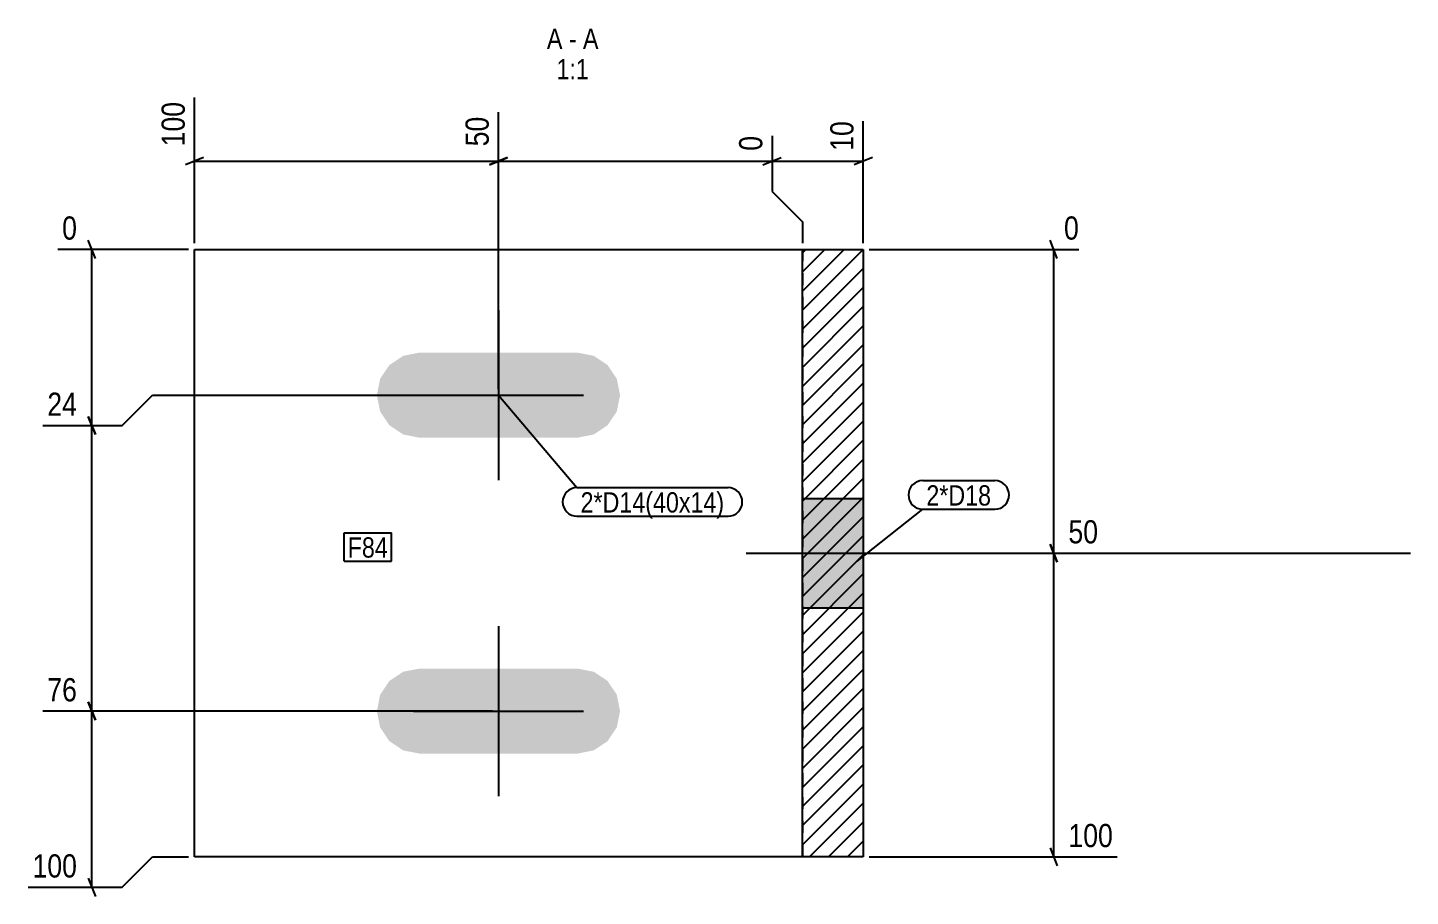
# Model space of a CAD drawing. Header units: millimetres. Extents: x -58 to 16259, y -61 to 156.
# Drawn here: x 5326.4 to 5553.8, y 2.4 to 145.4 of the extents above; entities that cross this region are included whole.
import ezdxf

# ---------------------------------------------------------------- set-up
doc = ezdxf.new("R2010")
doc.units = ezdxf.units.MM
doc.linetypes.add('DXK_LINE_DOT2', pattern=[3.9198, 1.9599, -1.9599])
for name, color, linetype in [('MÅLSÆTNING', 7, 'Continuous'), ('STÅL', 7, 'Continuous'), ('TEKST', 7, 'Continuous')]:
    doc.layers.add(name, color=color, linetype=linetype)
doc.styles.add('Arial Narrow', font='ARIALN.TTF', dxfattribs={"height": 0.2})

msp = doc.modelspace()

# ---------------------------------------------------------------- hatches: boundary and pattern name
at = {"layer": 'STÅL', "linetype": 'Continuous'}
h = msp.add_hatch(dxfattribs=at)
h.set_pattern_fill('', scale=0.7, style=0, pattern_type=0)
h.set_pattern_definition([(45, (5463.8089, 108.9), (-1.571545, 1.571545), [])])
h.paths.add_polyline_path([(5463.81, 8.9), (5463.81, 108.9), (5453.81, 108.9), (5453.81, 8.9)])
for points in [[(5423.28, 82.22), (5423.81, 84.9), (5423.28, 87.58), (5421.76, 89.85), (5419.49, 91.37), (5416.81, 91.9), (5390.81, 91.9), (5388.13, 91.37), (5385.86, 89.85), (5384.34, 87.58), (5383.81, 84.9), (5384.34, 82.22), (5385.86, 79.95), (5388.13, 78.43), (5390.81, 77.9), (5416.81, 77.9), (5419.49, 78.43), (5421.76, 79.95)], [(5463.81, 49.9), (5463.81, 67.9), (5453.81, 67.9), (5453.81, 49.9)], [(5463.81, 49.9), (5463.81, 67.9), (5453.81, 67.9), (5453.81, 49.9)], [(5423.28, 30.22), (5423.81, 32.9), (5423.28, 35.58), (5421.76, 37.85), (5419.49, 39.37), (5416.81, 39.9), (5390.81, 39.9), (5388.13, 39.37), (5385.86, 37.85), (5384.34, 35.58), (5383.81, 32.9), (5384.34, 30.22), (5385.86, 27.95), (5388.13, 26.43), (5390.81, 25.9), (5416.81, 25.9), (5419.49, 26.43), (5421.76, 27.95)]]:
    msp.add_hatch(color=96, dxfattribs=at).paths.add_polyline_path(points)

# ---------------------------------------------------------------- linework, layer by layer
at = {"layer": 'MÅLSÆTNING', "color": 7, "linetype": 'Continuous'}
for p, q in [((5353.81, 109.9), (5353.81, 133.9)), ((5403.81, 85.9), (5403.81, 131.46)), ((5403.81, 85.9), (5403.81, 131.46)), ((5463.81, 109.9), (5463.81, 130)), ((5448.81, 127.56), (5448.81, 118.43)), ((5448.81, 127.56), (5448.81, 118.43)), ((5355.31, 124.03), (5352.31, 122.83)), ((5353.81, 123.43), (5403.81, 123.43)), ((5405.31, 124.03), (5402.31, 122.83)), ((5402.31, 122.83), (5405.31, 124.03)), ((5403.81, 123.43), (5448.81, 123.43)), ((5447.31, 122.83), (5450.31, 124.03)), ((5447.31, 122.83), (5450.31, 124.03)), ((5448.81, 123.43), (5463.81, 123.43)), ((5465.31, 124.03), (5462.31, 122.83)), ((5448.81, 118.43), (5453.81, 113.43)), ((5448.81, 118.43), (5453.81, 113.43)), ((5453.81, 113.43), (5453.81, 109.9)), ((5453.81, 113.43), (5453.81, 109.9)), ((5337.51, 107.4), (5336.31, 110.4)), ((5495.74, 107.4), (5494.54, 110.4)), ((5352.81, 108.9), (5331.31, 108.9)), ((5336.91, 79.9), (5336.91, 108.9)), ((5464.81, 108.9), (5499.28, 108.9)), ((5495.14, 58.9), (5495.14, 108.9)), ((5341.91, 79.9), (5346.91, 84.9)), ((5341.91, 79.9), (5346.91, 84.9)), ((5346.91, 84.9), (5402.81, 84.9)), ((5346.91, 84.9), (5402.81, 84.9)), ((5328.87, 79.9), (5341.91, 79.9)), ((5328.87, 79.9), (5341.91, 79.9)), ((5336.31, 81.4), (5337.51, 78.4)), ((5337.51, 78.4), (5336.31, 81.4)), ((5336.91, 32.9), (5336.91, 79.9)), ((5494.54, 60.4), (5495.74, 57.4)), ((5495.74, 57.4), (5494.54, 60.4)), ((5464.81, 58.9), (5503.17, 58.9)), ((5464.81, 58.9), (5503.17, 58.9)), ((5495.14, 8.9), (5495.14, 58.9)), ((5336.31, 34.4), (5337.51, 31.4)), ((5337.51, 31.4), (5336.31, 34.4)), ((5402.81, 32.9), (5328.87, 32.9)), ((5402.81, 32.9), (5328.87, 32.9)), ((5336.91, 3.9), (5336.91, 32.9)), ((5494.54, 10.4), (5495.74, 7.4)), ((5341.91, 3.9), (5346.91, 8.9)), ((5346.91, 8.9), (5352.81, 8.9)), ((5464.81, 8.9), (5505.61, 8.9)), ((5336.31, 5.4), (5337.51, 2.4)), ((5326.44, 3.9), (5341.91, 3.9))]:
    msp.add_line(p, q, dxfattribs=at)
at = {"layer": 'STÅL', "color": 2, "linetype": 'Continuous'}
for p, q in [((5353.81, 8.9), (5353.81, 108.9)), ((5353.81, 108.9), (5453.81, 108.9)), ((5453.81, 8.9), (5453.81, 108.9)), ((5453.81, 108.9), (5463.81, 108.9)), ((5463.81, 108.9), (5463.81, 8.9)), ((5453.81, 8.9), (5353.81, 8.9)), ((5463.81, 8.9), (5453.81, 8.9))]:
    msp.add_line(p, q, dxfattribs=at)
at = {"layer": 'STÅL', "color": 7, "linetype": 'DXK_LINE_DOT2'}
msp.add_line((5453.81, 108.9), (5453.81, 8.9), dxfattribs=at)
at = {"layer": 'STÅL', "color": 96, "linetype": 'Continuous'}
for p, q in [((5403.81, 98.9), (5403.81, 70.9)), ((5389.81, 84.9), (5417.81, 84.9)), ((5453.81, 67.9), (5463.81, 67.9)), ((5453.81, 67.9), (5463.81, 67.9)), ((5444.57, 58.9), (5553.81, 58.9)), ((5444.57, 58.9), (5553.81, 58.9)), ((5453.81, 49.9), (5463.81, 49.9)), ((5453.81, 49.9), (5463.81, 49.9)), ((5403.81, 46.9), (5403.81, 18.9)), ((5389.81, 32.9), (5417.81, 32.9))]:
    msp.add_line(p, q, dxfattribs=at)

# ---------------------------------------------------------------- wipeouts: each hides what was drawn before it
at = {"color": 0, "linetype": 'Continuous'}
for points in [[(5414.34, 141.9), (5414.34, 145.4), (5411.78, 145.4), (5411.78, 141.9)], [(5418.69, 136.9), (5418.69, 140.4), (5413.36, 140.4), (5413.36, 136.9)]]:
    msp.add_wipeout(points, dxfattribs=at).dxf.layer = 'TEKST'
at = {"color": 0}
for points in [[(5440.97, 65.58), (5440.97, 69.08), (5417.32, 69.08), (5417.32, 65.58)], [(5484.86, 66.73), (5484.86, 70.23), (5474.2, 70.23), (5474.2, 66.73)], [(5385.61, 58.16), (5385.61, 61.66), (5379.01, 61.66), (5379.01, 58.16)]]:
    msp.add_wipeout(points, dxfattribs=at).dxf.layer = 'TEKST'

# ---------------------------------------------------------------- next in the draw order: texts
at = {"layer": 'TEKST', "color": 3, "linetype": 'Continuous', "style": 'Arial Narrow'}
msp.add_text('1:1', height=3.34, dxfattribs=at).set_placement((5413.36, 136.9))

# ---------------------------------------------------------------- next in the draw order: wipeouts: each hides what was drawn before it
at = {"color": 0, "linetype": 'Continuous'}
for points, layer in [([(5353.01, 133.97), (5347.41, 133.97), (5347.41, 125.06), (5353.01, 125.06)], 'MÅLSÆTNING'), ([(5403.01, 131.53), (5397.41, 131.53), (5397.41, 125.06), (5403.01, 125.06)], 'MÅLSÆTNING'), ([(5463.01, 130.8), (5457.41, 130.8), (5457.41, 124.33), (5463.01, 124.33)], 'MÅLSÆTNING'), ([(5448.01, 128.36), (5442.41, 128.36), (5442.41, 124.33), (5448.01, 124.33)], 'MÅLSÆTNING'), ([(5335.28, 109.7), (5335.28, 115.3), (5331.24, 115.3), (5331.24, 109.7)], 'MÅLSÆTNING'), ([(5500.08, 109.7), (5500.08, 115.3), (5496.04, 115.3), (5496.04, 109.7)], 'MÅLSÆTNING'), ([(5335.28, 80.7), (5335.28, 86.3), (5328.8, 86.3), (5328.8, 80.7)], 'MÅLSÆTNING'), ([(5503.24, 59.7), (5503.24, 65.3), (5496.77, 65.3), (5496.77, 59.7)], 'MÅLSÆTNING'), ([(5335.28, 33.7), (5335.28, 39.3), (5328.8, 39.3), (5328.8, 33.7)], 'MÅLSÆTNING'), ([(5505.68, 9.7), (5505.68, 15.3), (5496.77, 15.3), (5496.77, 9.7)], 'MÅLSÆTNING'), ([(5335.28, 4.7), (5335.28, 10.3), (5326.37, 10.3), (5326.37, 4.7)], 'MÅLSÆTNING'), ([(5416.66, 141.9), (5416.66, 145.4), (5415.39, 145.4), (5415.39, 141.9)], 'TEKST')]:
    msp.add_wipeout(points, dxfattribs=at).dxf.layer = layer
at = {"color": 0}
for points in [[(5440.97, 65.58), (5440.97, 69.08), (5417.32, 69.08), (5417.32, 65.58)], [(5484.86, 66.73), (5484.86, 70.23), (5474.2, 70.23), (5474.2, 66.73)], [(5385.61, 58.16), (5385.61, 61.66), (5379.01, 61.66), (5379.01, 58.16)]]:
    msp.add_wipeout(points, dxfattribs=at).dxf.layer = 'TEKST'

# ---------------------------------------------------------------- next in the draw order: linework, layer by layer
at = {"layer": 'TEKST', "color": 7, "linetype": 'Continuous'}
for p, q in [((5403.81, 84.9), (5416.72, 69.68)), ((5473.6, 70.83), (5485.46, 70.83)), ((5416.72, 69.68), (5441.57, 69.68)), ((5462.84, 57.56), (5473.6, 66.13)), ((5473.6, 66.13), (5485.46, 66.13)), ((5416.72, 64.98), (5441.57, 64.98)), ((5378.41, 62.26), (5386.21, 62.26)), ((5378.41, 57.56), (5378.41, 62.26)), ((5386.21, 57.56), (5386.21, 62.26)), ((5378.41, 57.56), (5386.21, 57.56))]:
    msp.add_line(p, q, dxfattribs=at)
for centre, start, end in [((5473.6, 68.48), 90, 270), ((5485.46, 68.48), 270, 90), ((5416.72, 67.33), 90, 270), ((5441.57, 67.33), 270, 90)]:
    msp.add_arc(centre, 2.35, start, end, dxfattribs=at)

# ---------------------------------------------------------------- next in the draw order: texts
at = {"layer": 'MÅLSÆTNING', "color": 3, "linetype": 'Continuous', "style": 'Arial Narrow'}
for s, height, p in [('100', 3.818, (5352.21, 125.86)), ('50', 3.818, (5402.21, 125.86)), ('10', 3.818, (5462.21, 125.13)), ('0', 3.82, (5447.21, 125.13))]:
    msp.add_text(s, height=height, rotation=90.0002, dxfattribs=at).set_placement(p)
for s, height, p in [('0', 3.82, (5332.04, 110.5)), ('0', 3.82, (5496.84, 110.5)), ('24', 3.818, (5329.6, 81.5)), ('50', 3.818, (5497.57, 60.5)), ('76', 3.818, (5329.6, 34.5)), ('100', 3.818, (5497.57, 10.5)), ('100', 3.818, (5327.17, 5.5))]:
    msp.add_text(s, height=height, dxfattribs=at).set_placement(p)
at = {"layer": 'TEKST', "color": 3, "linetype": 'Continuous', "style": 'Arial Narrow'}
for s, p in [('A', (5411.78, 141.9)), ('-', (5415.39, 141.9))]:
    msp.add_text(s, height=3.34, dxfattribs=at).set_placement(p)
at = {"layer": 'TEKST', "color": 3, "style": 'Arial Narrow'}
for s, height, p in [('2*D14(40x14)', 3.3405, (5417.32, 65.58)), ('2*D18', 3.34, (5474.2, 66.73)), ('F84', 3.34, (5379.01, 58.16))]:
    msp.add_text(s, height=height, dxfattribs=at).set_placement(p)

# ---------------------------------------------------------------- next in the draw order: wipeouts: each hides what was drawn before it
at = {"color": 0, "linetype": 'Continuous'}
msp.add_wipeout([(5420.27, 141.9), (5420.27, 145.4), (5417.71, 145.4), (5417.71, 141.9)], dxfattribs=at).dxf.layer = 'TEKST'

# ---------------------------------------------------------------- next in the draw order: texts
at = {"layer": 'TEKST', "color": 3, "linetype": 'Continuous', "style": 'Arial Narrow'}
msp.add_text('A', height=3.34, dxfattribs=at).set_placement((5417.71, 141.9))

doc.saveas('drawing.dxf')
